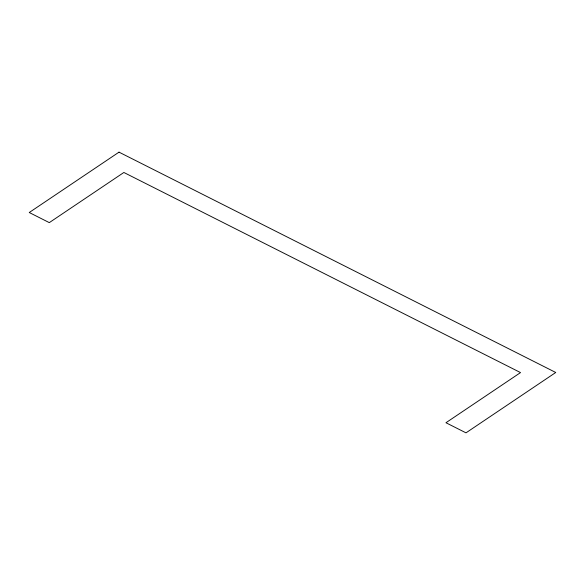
<?xml version="1.0" encoding="UTF-8"?>
<svg xmlns="http://www.w3.org/2000/svg" width="585" height="585" viewBox="0 0 585 585"><rect width="100%" height="100%" fill="white"/><g stroke="black" fill="none" stroke-linecap="round" stroke-linejoin="round"><path stroke-width="0.88" d="M119.011 152.151L29.25 212.516L49.294 222.629L123.866 172.473L520.526 372.586L445.953 422.736L465.989 432.849L555.75 372.484L119.011 152.151"/></g></svg>
